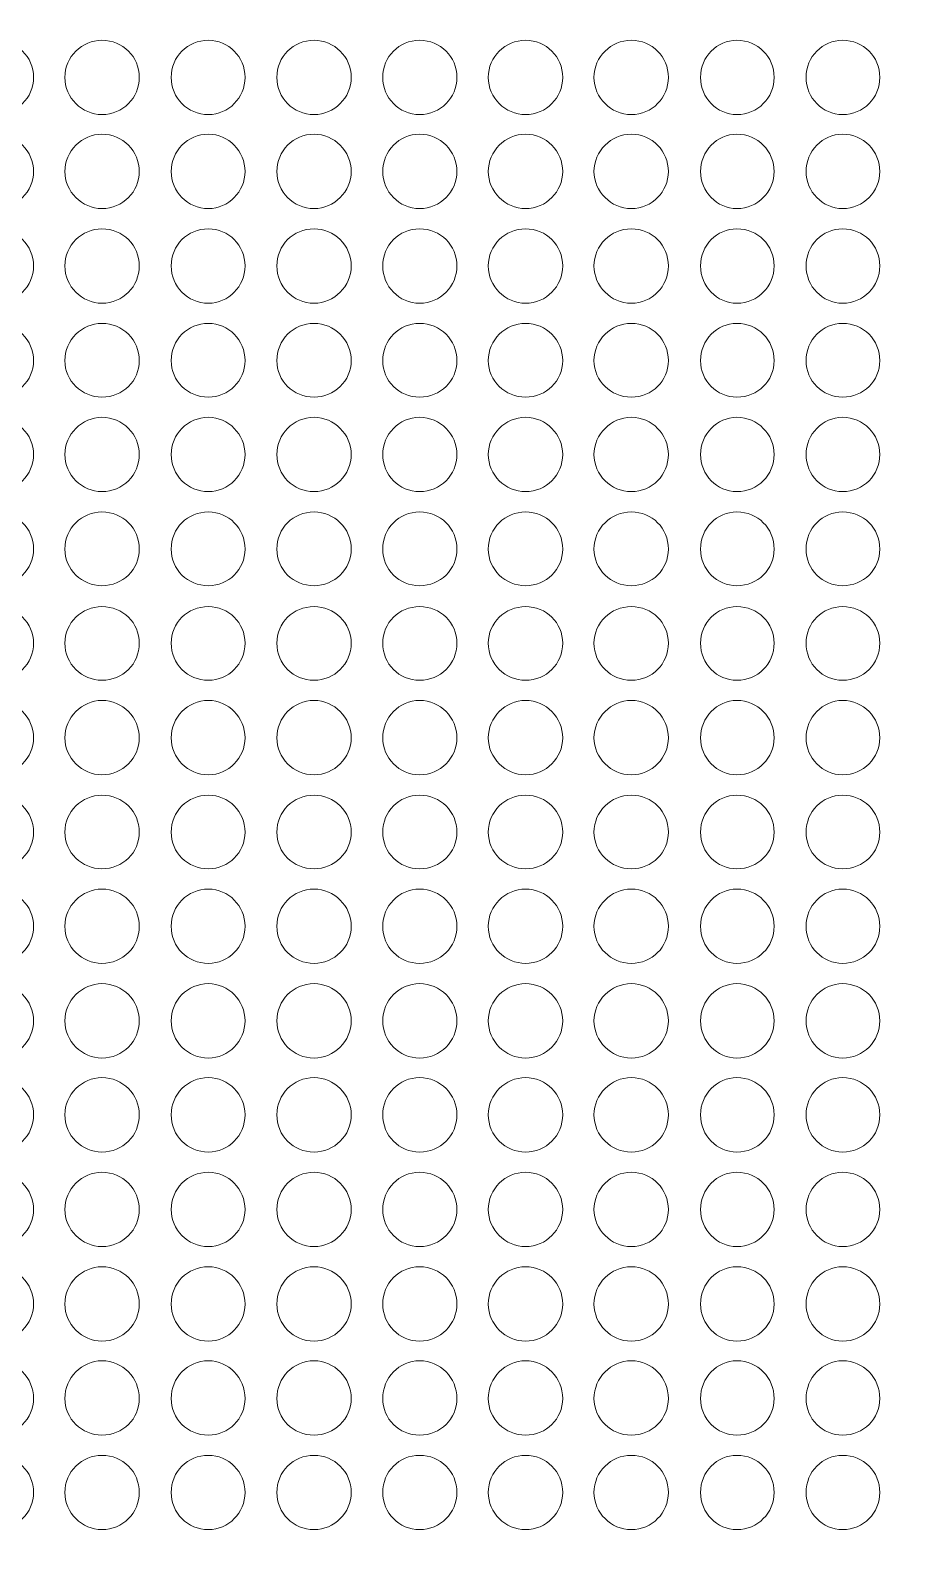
# Model space of a CAD drawing. Header units: inches. Extents: x 243 to 900, y -519 to -86.
# Drawn here: x 357.24 to 377.49, y -202.09 to -166.78 of the extents above; entities that cross this region are included whole.
import ezdxf

# ---------------------------------------------------------------- set-up
doc = ezdxf.new("R2010")
doc.units = ezdxf.units.IN
doc.header["$MEASUREMENT"] = 0
doc.layers.add('Layer 1', color=7, linetype='Continuous')

# ---------------------------------------------------------------- blocks, each defined once
blk = doc.blocks.new('block 3')
at = {"layer": 'Layer 1', "lineweight": 0}
blk.add_open_spline([(898.138, -484.267), (898.138, -494.991), (889.368, -503.763), (878.645, -503.763), (878.645, -503.763), (266.12, -503.763), (266.12, -503.763), (255.397, -503.763), (246.624, -494.991), (246.624, -484.267), (246.624, -484.267), (246.624, -108.507), (246.624, -108.507), (246.624, -97.783), (255.397, -89.011), (266.12, -89.011), (266.12, -89.011), (878.645, -89.011), (878.645, -89.011), (889.368, -89.011), (898.138, -97.783), (898.138, -108.507), (898.138, -108.507), (898.138, -484.267), (898.138, -484.267)], degree=3, knots=[0, 0, 0, 0, 1, 1, 1, 2, 2, 2, 3, 3, 3, 4, 4, 4, 5, 5, 5, 6, 6, 6, 7, 7, 7, 8, 8, 8, 8], dxfattribs=at)
blk = doc.blocks.new('block 2')
at = {"layer": 'Layer 1'}
blk.add_blockref('block 3', (0, 0), dxfattribs=at)
blk = doc.blocks.new('block 18')
at = {"layer": 'Layer 1', "lineweight": 0}
for points in [[(357.322, -167.885), (357.322, -168.358), (356.923, -168.754), (356.449, -168.754), (355.979, -168.754), (355.58, -168.358), (355.58, -167.885), (355.58, -167.399), (355.979, -167.017), (356.449, -167.017), (356.923, -167.017), (357.322, -167.399), (357.322, -167.885)], [(359.794, -167.885), (359.794, -168.358), (359.411, -168.754), (358.921, -168.754), (358.451, -168.754), (358.052, -168.358), (358.052, -167.885), (358.052, -167.399), (358.451, -167.017), (358.921, -167.017), (359.411, -167.017), (359.794, -167.399), (359.794, -167.885)], [(362.266, -167.885), (362.266, -168.358), (361.882, -168.754), (361.409, -168.754), (360.923, -168.754), (360.54, -168.358), (360.54, -167.885), (360.54, -167.399), (360.923, -167.017), (361.409, -167.017), (361.882, -167.017), (362.266, -167.399), (362.266, -167.885)], [(364.751, -167.885), (364.751, -168.358), (364.352, -168.754), (363.881, -168.754), (363.392, -168.754), (363.011, -168.358), (363.011, -167.885), (363.011, -167.399), (363.392, -167.017), (363.881, -167.017), (364.352, -167.017), (364.751, -167.399), (364.751, -167.885)], [(367.223, -167.885), (367.223, -168.358), (366.829, -168.754), (366.353, -168.754), (365.867, -168.754), (365.486, -168.358), (365.486, -167.885), (365.486, -167.399), (365.867, -167.017), (366.353, -167.017), (366.829, -167.017), (367.223, -167.399), (367.223, -167.885)], [(369.695, -167.885), (369.695, -168.358), (369.312, -168.754), (368.825, -168.754), (368.352, -168.754), (367.955, -168.358), (367.955, -167.885), (367.955, -167.399), (368.352, -167.017), (368.825, -167.017), (369.312, -167.017), (369.695, -167.399), (369.695, -167.885)], [(372.167, -167.885), (372.167, -168.358), (371.786, -168.754), (371.3, -168.754), (370.824, -168.754), (370.427, -168.358), (370.427, -167.885), (370.427, -167.399), (370.824, -167.017), (371.3, -167.017), (371.786, -167.017), (372.167, -167.399), (372.167, -167.885)], [(374.639, -167.885), (374.639, -168.358), (374.258, -168.754), (373.767, -168.754), (373.299, -168.754), (372.918, -168.358), (372.918, -167.885), (372.918, -167.399), (373.299, -167.017), (373.767, -167.017), (374.258, -167.017), (374.639, -167.399), (374.639, -167.885)], [(377.111, -167.885), (377.111, -168.358), (376.73, -168.754), (376.241, -168.754), (375.768, -168.754), (375.387, -168.358), (375.387, -167.885), (375.387, -167.399), (375.768, -167.017), (376.241, -167.017), (376.73, -167.017), (377.111, -167.399), (377.111, -167.885)]]:
    blk.add_open_spline(points, degree=3, knots=[0, 0, 0, 0, 1, 1, 1, 2, 2, 2, 3, 3, 3, 4, 4, 4, 4], dxfattribs=at)
blk = doc.blocks.new('block 19')
at = {"layer": 'Layer 1', "lineweight": 0}
for points in [[(357.322, -170.085), (357.322, -170.554), (356.923, -170.952), (356.449, -170.952), (355.979, -170.952), (355.58, -170.554), (355.58, -170.085), (355.58, -169.609), (355.979, -169.212), (356.449, -169.212), (356.923, -169.212), (357.322, -169.609), (357.322, -170.085)], [(359.794, -170.085), (359.794, -170.554), (359.411, -170.952), (358.921, -170.952), (358.451, -170.952), (358.052, -170.554), (358.052, -170.085), (358.052, -169.609), (358.451, -169.212), (358.921, -169.212), (359.411, -169.212), (359.794, -169.609), (359.794, -170.085)], [(362.266, -170.085), (362.266, -170.554), (361.882, -170.952), (361.409, -170.952), (360.923, -170.952), (360.54, -170.554), (360.54, -170.085), (360.54, -169.609), (360.923, -169.212), (361.409, -169.212), (361.882, -169.212), (362.266, -169.609), (362.266, -170.085)], [(364.751, -170.085), (364.751, -170.554), (364.352, -170.952), (363.881, -170.952), (363.392, -170.952), (363.011, -170.554), (363.011, -170.085), (363.011, -169.609), (363.392, -169.212), (363.881, -169.212), (364.352, -169.212), (364.751, -169.609), (364.751, -170.085)], [(367.223, -170.085), (367.223, -170.554), (366.829, -170.952), (366.353, -170.952), (365.867, -170.952), (365.486, -170.554), (365.486, -170.085), (365.486, -169.609), (365.867, -169.212), (366.353, -169.212), (366.829, -169.212), (367.223, -169.609), (367.223, -170.085)], [(369.695, -170.085), (369.695, -170.554), (369.312, -170.952), (368.825, -170.952), (368.352, -170.952), (367.955, -170.554), (367.955, -170.085), (367.955, -169.609), (368.352, -169.212), (368.825, -169.212), (369.312, -169.212), (369.695, -169.609), (369.695, -170.085)], [(372.167, -170.085), (372.167, -170.554), (371.786, -170.952), (371.3, -170.952), (370.824, -170.952), (370.427, -170.554), (370.427, -170.085), (370.427, -169.609), (370.824, -169.212), (371.3, -169.212), (371.786, -169.212), (372.167, -169.609), (372.167, -170.085)], [(374.639, -170.085), (374.639, -170.554), (374.258, -170.952), (373.767, -170.952), (373.299, -170.952), (372.918, -170.554), (372.918, -170.085), (372.918, -169.609), (373.299, -169.212), (373.767, -169.212), (374.258, -169.212), (374.639, -169.609), (374.639, -170.085)], [(377.111, -170.085), (377.111, -170.554), (376.73, -170.952), (376.241, -170.952), (375.768, -170.952), (375.387, -170.554), (375.387, -170.085), (375.387, -169.609), (375.768, -169.212), (376.241, -169.212), (376.73, -169.212), (377.111, -169.609), (377.111, -170.085)]]:
    blk.add_open_spline(points, degree=3, knots=[0, 0, 0, 0, 1, 1, 1, 2, 2, 2, 3, 3, 3, 4, 4, 4, 4], dxfattribs=at)
blk = doc.blocks.new('block 20')
at = {"layer": 'Layer 1', "lineweight": 0}
for points in [[(357.322, -172.295), (357.322, -172.771), (356.923, -173.166), (356.449, -173.166), (355.979, -173.166), (355.58, -172.771), (355.58, -172.295), (355.58, -171.807), (355.979, -171.427), (356.449, -171.427), (356.923, -171.427), (357.322, -171.807), (357.322, -172.295)], [(359.794, -172.295), (359.794, -172.771), (359.411, -173.166), (358.921, -173.166), (358.451, -173.166), (358.052, -172.771), (358.052, -172.295), (358.052, -171.807), (358.451, -171.427), (358.921, -171.427), (359.411, -171.427), (359.794, -171.807), (359.794, -172.295)], [(362.266, -172.295), (362.266, -172.771), (361.882, -173.166), (361.409, -173.166), (360.923, -173.166), (360.54, -172.771), (360.54, -172.295), (360.54, -171.807), (360.923, -171.427), (361.409, -171.427), (361.882, -171.427), (362.266, -171.807), (362.266, -172.295)], [(364.751, -172.295), (364.751, -172.771), (364.352, -173.166), (363.881, -173.166), (363.392, -173.166), (363.011, -172.771), (363.011, -172.295), (363.011, -171.807), (363.392, -171.427), (363.881, -171.427), (364.352, -171.427), (364.751, -171.807), (364.751, -172.295)], [(367.223, -172.295), (367.223, -172.771), (366.829, -173.166), (366.353, -173.166), (365.867, -173.166), (365.486, -172.771), (365.486, -172.295), (365.486, -171.807), (365.867, -171.427), (366.353, -171.427), (366.829, -171.427), (367.223, -171.807), (367.223, -172.295)], [(369.695, -172.295), (369.695, -172.771), (369.312, -173.166), (368.825, -173.166), (368.352, -173.166), (367.955, -172.771), (367.955, -172.295), (367.955, -171.807), (368.352, -171.427), (368.825, -171.427), (369.312, -171.427), (369.695, -171.807), (369.695, -172.295)], [(372.167, -172.295), (372.167, -172.771), (371.786, -173.166), (371.3, -173.166), (370.824, -173.166), (370.427, -172.771), (370.427, -172.295), (370.427, -171.807), (370.824, -171.427), (371.3, -171.427), (371.786, -171.427), (372.167, -171.807), (372.167, -172.295)], [(374.639, -172.295), (374.639, -172.771), (374.258, -173.166), (373.767, -173.166), (373.299, -173.166), (372.918, -172.771), (372.918, -172.295), (372.918, -171.807), (373.299, -171.427), (373.767, -171.427), (374.258, -171.427), (374.639, -171.807), (374.639, -172.295)], [(377.111, -172.295), (377.111, -172.771), (376.73, -173.166), (376.241, -173.166), (375.768, -173.166), (375.387, -172.771), (375.387, -172.295), (375.387, -171.807), (375.768, -171.427), (376.241, -171.427), (376.73, -171.427), (377.111, -171.807), (377.111, -172.295)]]:
    blk.add_open_spline(points, degree=3, knots=[0, 0, 0, 0, 1, 1, 1, 2, 2, 2, 3, 3, 3, 4, 4, 4, 4], dxfattribs=at)
blk = doc.blocks.new('block 21')
at = {"layer": 'Layer 1', "lineweight": 0}
for points in [[(357.322, -174.509), (357.322, -174.981), (356.923, -175.363), (356.449, -175.363), (355.979, -175.363), (355.58, -174.981), (355.58, -174.509), (355.58, -174.021), (355.979, -173.639), (356.449, -173.639), (356.923, -173.639), (357.322, -174.021), (357.322, -174.509)], [(359.794, -174.509), (359.794, -174.981), (359.411, -175.363), (358.921, -175.363), (358.451, -175.363), (358.052, -174.981), (358.052, -174.509), (358.052, -174.021), (358.451, -173.639), (358.921, -173.639), (359.411, -173.639), (359.794, -174.021), (359.794, -174.509)], [(362.266, -174.509), (362.266, -174.981), (361.882, -175.363), (361.409, -175.363), (360.923, -175.363), (360.54, -174.981), (360.54, -174.509), (360.54, -174.021), (360.923, -173.639), (361.409, -173.639), (361.882, -173.639), (362.266, -174.021), (362.266, -174.509)], [(364.751, -174.509), (364.751, -174.981), (364.352, -175.363), (363.881, -175.363), (363.392, -175.363), (363.011, -174.981), (363.011, -174.509), (363.011, -174.021), (363.392, -173.639), (363.881, -173.639), (364.352, -173.639), (364.751, -174.021), (364.751, -174.509)], [(367.223, -174.509), (367.223, -174.981), (366.829, -175.363), (366.353, -175.363), (365.867, -175.363), (365.486, -174.981), (365.486, -174.509), (365.486, -174.021), (365.867, -173.639), (366.353, -173.639), (366.829, -173.639), (367.223, -174.021), (367.223, -174.509)], [(369.695, -174.509), (369.695, -174.981), (369.312, -175.363), (368.825, -175.363), (368.352, -175.363), (367.955, -174.981), (367.955, -174.509), (367.955, -174.021), (368.352, -173.639), (368.825, -173.639), (369.312, -173.639), (369.695, -174.021), (369.695, -174.509)], [(372.167, -174.509), (372.167, -174.981), (371.786, -175.363), (371.3, -175.363), (370.824, -175.363), (370.427, -174.981), (370.427, -174.509), (370.427, -174.021), (370.824, -173.639), (371.3, -173.639), (371.786, -173.639), (372.167, -174.021), (372.167, -174.509)], [(374.639, -174.509), (374.639, -174.981), (374.258, -175.363), (373.767, -175.363), (373.299, -175.363), (372.918, -174.981), (372.918, -174.509), (372.918, -174.021), (373.299, -173.639), (373.767, -173.639), (374.258, -173.639), (374.639, -174.021), (374.639, -174.509)], [(377.111, -174.509), (377.111, -174.981), (376.73, -175.363), (376.241, -175.363), (375.768, -175.363), (375.387, -174.981), (375.387, -174.509), (375.387, -174.021), (375.768, -173.639), (376.241, -173.639), (376.73, -173.639), (377.111, -174.021), (377.111, -174.509)]]:
    blk.add_open_spline(points, degree=3, knots=[0, 0, 0, 0, 1, 1, 1, 2, 2, 2, 3, 3, 3, 4, 4, 4, 4], dxfattribs=at)
blk = doc.blocks.new('block 22')
at = {"layer": 'Layer 1', "lineweight": 0}
for points in [[(357.322, -176.706), (357.322, -177.178), (356.923, -177.573), (356.449, -177.573), (355.979, -177.573), (355.58, -177.178), (355.58, -176.706), (355.58, -176.232), (355.979, -175.835), (356.449, -175.835), (356.923, -175.835), (357.322, -176.232), (357.322, -176.706)], [(359.794, -176.706), (359.794, -177.178), (359.411, -177.573), (358.921, -177.573), (358.451, -177.573), (358.052, -177.178), (358.052, -176.706), (358.052, -176.232), (358.451, -175.835), (358.921, -175.835), (359.411, -175.835), (359.794, -176.232), (359.794, -176.706)], [(362.266, -176.706), (362.266, -177.178), (361.882, -177.573), (361.409, -177.573), (360.923, -177.573), (360.54, -177.178), (360.54, -176.706), (360.54, -176.232), (360.923, -175.835), (361.409, -175.835), (361.882, -175.835), (362.266, -176.232), (362.266, -176.706)], [(364.751, -176.706), (364.751, -177.178), (364.352, -177.573), (363.881, -177.573), (363.392, -177.573), (363.011, -177.178), (363.011, -176.706), (363.011, -176.232), (363.392, -175.835), (363.881, -175.835), (364.352, -175.835), (364.751, -176.232), (364.751, -176.706)], [(367.223, -176.706), (367.223, -177.178), (366.829, -177.573), (366.353, -177.573), (365.867, -177.573), (365.486, -177.178), (365.486, -176.706), (365.486, -176.232), (365.867, -175.835), (366.353, -175.835), (366.829, -175.835), (367.223, -176.232), (367.223, -176.706)], [(369.695, -176.706), (369.695, -177.178), (369.312, -177.573), (368.825, -177.573), (368.352, -177.573), (367.955, -177.178), (367.955, -176.706), (367.955, -176.232), (368.352, -175.835), (368.825, -175.835), (369.312, -175.835), (369.695, -176.232), (369.695, -176.706)], [(372.167, -176.706), (372.167, -177.178), (371.786, -177.573), (371.3, -177.573), (370.824, -177.573), (370.427, -177.178), (370.427, -176.706), (370.427, -176.232), (370.824, -175.835), (371.3, -175.835), (371.786, -175.835), (372.167, -176.232), (372.167, -176.706)], [(374.639, -176.706), (374.639, -177.178), (374.258, -177.573), (373.767, -177.573), (373.299, -177.573), (372.918, -177.178), (372.918, -176.706), (372.918, -176.232), (373.299, -175.835), (373.767, -175.835), (374.258, -175.835), (374.639, -176.232), (374.639, -176.706)], [(377.111, -176.706), (377.111, -177.178), (376.73, -177.573), (376.241, -177.573), (375.768, -177.573), (375.387, -177.178), (375.387, -176.706), (375.387, -176.232), (375.768, -175.835), (376.241, -175.835), (376.73, -175.835), (377.111, -176.232), (377.111, -176.706)]]:
    blk.add_open_spline(points, degree=3, knots=[0, 0, 0, 0, 1, 1, 1, 2, 2, 2, 3, 3, 3, 4, 4, 4, 4], dxfattribs=at)
blk = doc.blocks.new('block 23')
at = {"layer": 'Layer 1', "lineweight": 0}
for points in [[(357.322, -178.917), (357.322, -179.393), (356.923, -179.773), (356.449, -179.773), (355.979, -179.773), (355.58, -179.393), (355.58, -178.917), (355.58, -178.429), (355.979, -178.048), (356.449, -178.048), (356.923, -178.048), (357.322, -178.429), (357.322, -178.917)], [(359.794, -178.917), (359.794, -179.393), (359.411, -179.773), (358.921, -179.773), (358.451, -179.773), (358.052, -179.393), (358.052, -178.917), (358.052, -178.429), (358.451, -178.048), (358.921, -178.048), (359.411, -178.048), (359.794, -178.429), (359.794, -178.917)], [(362.266, -178.917), (362.266, -179.393), (361.882, -179.773), (361.409, -179.773), (360.923, -179.773), (360.54, -179.393), (360.54, -178.917), (360.54, -178.429), (360.923, -178.048), (361.409, -178.048), (361.882, -178.048), (362.266, -178.429), (362.266, -178.917)], [(364.751, -178.917), (364.751, -179.393), (364.352, -179.773), (363.881, -179.773), (363.392, -179.773), (363.011, -179.393), (363.011, -178.917), (363.011, -178.429), (363.392, -178.048), (363.881, -178.048), (364.352, -178.048), (364.751, -178.429), (364.751, -178.917)], [(367.223, -178.917), (367.223, -179.393), (366.829, -179.773), (366.353, -179.773), (365.867, -179.773), (365.486, -179.393), (365.486, -178.917), (365.486, -178.429), (365.867, -178.048), (366.353, -178.048), (366.829, -178.048), (367.223, -178.429), (367.223, -178.917)], [(369.695, -178.917), (369.695, -179.393), (369.312, -179.773), (368.825, -179.773), (368.352, -179.773), (367.955, -179.393), (367.955, -178.917), (367.955, -178.429), (368.352, -178.048), (368.825, -178.048), (369.312, -178.048), (369.695, -178.429), (369.695, -178.917)], [(372.167, -178.917), (372.167, -179.393), (371.786, -179.773), (371.3, -179.773), (370.824, -179.773), (370.427, -179.393), (370.427, -178.917), (370.427, -178.429), (370.824, -178.048), (371.3, -178.048), (371.786, -178.048), (372.167, -178.429), (372.167, -178.917)], [(374.639, -178.917), (374.639, -179.393), (374.258, -179.773), (373.767, -179.773), (373.299, -179.773), (372.918, -179.393), (372.918, -178.917), (372.918, -178.429), (373.299, -178.048), (373.767, -178.048), (374.258, -178.048), (374.639, -178.429), (374.639, -178.917)], [(377.111, -178.917), (377.111, -179.393), (376.73, -179.773), (376.241, -179.773), (375.768, -179.773), (375.387, -179.393), (375.387, -178.917), (375.387, -178.429), (375.768, -178.048), (376.241, -178.048), (376.73, -178.048), (377.111, -178.429), (377.111, -178.917)]]:
    blk.add_open_spline(points, degree=3, knots=[0, 0, 0, 0, 1, 1, 1, 2, 2, 2, 3, 3, 3, 4, 4, 4, 4], dxfattribs=at)
blk = doc.blocks.new('block 24')
at = {"layer": 'Layer 1', "lineweight": 0}
for points in [[(357.322, -181.115), (357.322, -181.604), (356.923, -181.985), (356.449, -181.985), (355.979, -181.985), (355.58, -181.604), (355.58, -181.115), (355.58, -180.643), (355.979, -180.262), (356.449, -180.262), (356.923, -180.262), (357.322, -180.643), (357.322, -181.115)], [(359.794, -181.115), (359.794, -181.604), (359.411, -181.985), (358.921, -181.985), (358.451, -181.985), (358.052, -181.604), (358.052, -181.115), (358.052, -180.643), (358.451, -180.262), (358.921, -180.262), (359.411, -180.262), (359.794, -180.643), (359.794, -181.115)], [(362.266, -181.115), (362.266, -181.604), (361.882, -181.985), (361.409, -181.985), (360.923, -181.985), (360.54, -181.604), (360.54, -181.115), (360.54, -180.643), (360.923, -180.262), (361.409, -180.262), (361.882, -180.262), (362.266, -180.643), (362.266, -181.115)], [(364.751, -181.115), (364.751, -181.604), (364.352, -181.985), (363.881, -181.985), (363.392, -181.985), (363.011, -181.604), (363.011, -181.115), (363.011, -180.643), (363.392, -180.262), (363.881, -180.262), (364.352, -180.262), (364.751, -180.643), (364.751, -181.115)], [(367.223, -181.115), (367.223, -181.604), (366.829, -181.985), (366.353, -181.985), (365.867, -181.985), (365.486, -181.604), (365.486, -181.115), (365.486, -180.643), (365.867, -180.262), (366.353, -180.262), (366.829, -180.262), (367.223, -180.643), (367.223, -181.115)], [(369.695, -181.115), (369.695, -181.604), (369.312, -181.985), (368.825, -181.985), (368.352, -181.985), (367.955, -181.604), (367.955, -181.115), (367.955, -180.643), (368.352, -180.262), (368.825, -180.262), (369.312, -180.262), (369.695, -180.643), (369.695, -181.115)], [(372.167, -181.115), (372.167, -181.604), (371.786, -181.985), (371.3, -181.985), (370.824, -181.985), (370.427, -181.604), (370.427, -181.115), (370.427, -180.643), (370.824, -180.262), (371.3, -180.262), (371.786, -180.262), (372.167, -180.643), (372.167, -181.115)], [(374.639, -181.115), (374.639, -181.604), (374.258, -181.985), (373.767, -181.985), (373.299, -181.985), (372.918, -181.604), (372.918, -181.115), (372.918, -180.643), (373.299, -180.262), (373.767, -180.262), (374.258, -180.262), (374.639, -180.643), (374.639, -181.115)], [(377.111, -181.115), (377.111, -181.604), (376.73, -181.985), (376.241, -181.985), (375.768, -181.985), (375.387, -181.604), (375.387, -181.115), (375.387, -180.643), (375.768, -180.262), (376.241, -180.262), (376.73, -180.262), (377.111, -180.643), (377.111, -181.115)]]:
    blk.add_open_spline(points, degree=3, knots=[0, 0, 0, 0, 1, 1, 1, 2, 2, 2, 3, 3, 3, 4, 4, 4, 4], dxfattribs=at)
blk = doc.blocks.new('block 25')
at = {"layer": 'Layer 1', "lineweight": 0}
for points in [[(357.322, -183.331), (357.322, -183.8), (356.923, -184.196), (356.449, -184.196), (355.979, -184.196), (355.58, -183.8), (355.58, -183.331), (355.58, -182.855), (355.979, -182.457), (356.449, -182.457), (356.923, -182.457), (357.322, -182.855), (357.322, -183.331)], [(359.794, -183.331), (359.794, -183.8), (359.411, -184.196), (358.921, -184.196), (358.451, -184.196), (358.052, -183.8), (358.052, -183.331), (358.052, -182.855), (358.451, -182.457), (358.921, -182.457), (359.411, -182.457), (359.794, -182.855), (359.794, -183.331)], [(362.266, -183.331), (362.266, -183.8), (361.882, -184.196), (361.409, -184.196), (360.923, -184.196), (360.54, -183.8), (360.54, -183.331), (360.54, -182.855), (360.923, -182.457), (361.409, -182.457), (361.882, -182.457), (362.266, -182.855), (362.266, -183.331)], [(364.751, -183.331), (364.751, -183.8), (364.352, -184.196), (363.881, -184.196), (363.392, -184.196), (363.011, -183.8), (363.011, -183.331), (363.011, -182.855), (363.392, -182.457), (363.881, -182.457), (364.352, -182.457), (364.751, -182.855), (364.751, -183.331)], [(367.223, -183.331), (367.223, -183.8), (366.829, -184.196), (366.353, -184.196), (365.867, -184.196), (365.486, -183.8), (365.486, -183.331), (365.486, -182.855), (365.867, -182.457), (366.353, -182.457), (366.829, -182.457), (367.223, -182.855), (367.223, -183.331)], [(369.695, -183.331), (369.695, -183.8), (369.312, -184.196), (368.825, -184.196), (368.352, -184.196), (367.955, -183.8), (367.955, -183.331), (367.955, -182.855), (368.352, -182.457), (368.825, -182.457), (369.312, -182.457), (369.695, -182.855), (369.695, -183.331)], [(372.167, -183.331), (372.167, -183.8), (371.786, -184.196), (371.3, -184.196), (370.824, -184.196), (370.427, -183.8), (370.427, -183.331), (370.427, -182.855), (370.824, -182.457), (371.3, -182.457), (371.786, -182.457), (372.167, -182.855), (372.167, -183.331)], [(374.639, -183.331), (374.639, -183.8), (374.258, -184.196), (373.767, -184.196), (373.299, -184.196), (372.918, -183.8), (372.918, -183.331), (372.918, -182.855), (373.299, -182.457), (373.767, -182.457), (374.258, -182.457), (374.639, -182.855), (374.639, -183.331)], [(377.111, -183.331), (377.111, -183.8), (376.73, -184.196), (376.241, -184.196), (375.768, -184.196), (375.387, -183.8), (375.387, -183.331), (375.387, -182.855), (375.768, -182.457), (376.241, -182.457), (376.73, -182.457), (377.111, -182.855), (377.111, -183.331)]]:
    blk.add_open_spline(points, degree=3, knots=[0, 0, 0, 0, 1, 1, 1, 2, 2, 2, 3, 3, 3, 4, 4, 4, 4], dxfattribs=at)
blk = doc.blocks.new('block 26')
at = {"layer": 'Layer 1', "lineweight": 0}
for points in [[(357.322, -185.539), (357.322, -186.015), (356.923, -186.395), (356.449, -186.395), (355.979, -186.395), (355.58, -186.015), (355.58, -185.539), (355.58, -185.053), (355.979, -184.672), (356.449, -184.672), (356.923, -184.672), (357.322, -185.053), (357.322, -185.539)], [(359.794, -185.539), (359.794, -186.015), (359.411, -186.395), (358.921, -186.395), (358.451, -186.395), (358.052, -186.015), (358.052, -185.539), (358.052, -185.053), (358.451, -184.672), (358.921, -184.672), (359.411, -184.672), (359.794, -185.053), (359.794, -185.539)], [(362.266, -185.539), (362.266, -186.015), (361.882, -186.395), (361.409, -186.395), (360.923, -186.395), (360.54, -186.015), (360.54, -185.539), (360.54, -185.053), (360.923, -184.672), (361.409, -184.672), (361.882, -184.672), (362.266, -185.053), (362.266, -185.539)], [(364.751, -185.539), (364.751, -186.015), (364.352, -186.395), (363.881, -186.395), (363.392, -186.395), (363.011, -186.015), (363.011, -185.539), (363.011, -185.053), (363.392, -184.672), (363.881, -184.672), (364.352, -184.672), (364.751, -185.053), (364.751, -185.539)], [(367.223, -185.539), (367.223, -186.015), (366.829, -186.395), (366.353, -186.395), (365.867, -186.395), (365.486, -186.015), (365.486, -185.539), (365.486, -185.053), (365.867, -184.672), (366.353, -184.672), (366.829, -184.672), (367.223, -185.053), (367.223, -185.539)], [(369.695, -185.539), (369.695, -186.015), (369.312, -186.395), (368.825, -186.395), (368.352, -186.395), (367.955, -186.015), (367.955, -185.539), (367.955, -185.053), (368.352, -184.672), (368.825, -184.672), (369.312, -184.672), (369.695, -185.053), (369.695, -185.539)], [(372.167, -185.539), (372.167, -186.015), (371.786, -186.395), (371.3, -186.395), (370.824, -186.395), (370.427, -186.015), (370.427, -185.539), (370.427, -185.053), (370.824, -184.672), (371.3, -184.672), (371.786, -184.672), (372.167, -185.053), (372.167, -185.539)], [(374.639, -185.539), (374.639, -186.015), (374.258, -186.395), (373.767, -186.395), (373.299, -186.395), (372.918, -186.015), (372.918, -185.539), (372.918, -185.053), (373.299, -184.672), (373.767, -184.672), (374.258, -184.672), (374.639, -185.053), (374.639, -185.539)], [(377.111, -185.539), (377.111, -186.015), (376.73, -186.395), (376.241, -186.395), (375.768, -186.395), (375.387, -186.015), (375.387, -185.539), (375.387, -185.053), (375.768, -184.672), (376.241, -184.672), (376.73, -184.672), (377.111, -185.053), (377.111, -185.539)]]:
    blk.add_open_spline(points, degree=3, knots=[0, 0, 0, 0, 1, 1, 1, 2, 2, 2, 3, 3, 3, 4, 4, 4, 4], dxfattribs=at)
blk = doc.blocks.new('block 27')
at = {"layer": 'Layer 1', "lineweight": 0}
for points in [[(357.322, -187.738), (357.322, -188.227), (356.923, -188.606), (356.449, -188.606), (355.979, -188.606), (355.58, -188.227), (355.58, -187.738), (355.58, -187.265), (355.979, -186.868), (356.449, -186.868), (356.923, -186.868), (357.322, -187.265), (357.322, -187.738)], [(359.794, -187.738), (359.794, -188.227), (359.411, -188.606), (358.921, -188.606), (358.451, -188.606), (358.052, -188.227), (358.052, -187.738), (358.052, -187.265), (358.451, -186.868), (358.921, -186.868), (359.411, -186.868), (359.794, -187.265), (359.794, -187.738)], [(362.266, -187.738), (362.266, -188.227), (361.882, -188.606), (361.409, -188.606), (360.923, -188.606), (360.54, -188.227), (360.54, -187.738), (360.54, -187.265), (360.923, -186.868), (361.409, -186.868), (361.882, -186.868), (362.266, -187.265), (362.266, -187.738)], [(364.751, -187.738), (364.751, -188.227), (364.352, -188.606), (363.881, -188.606), (363.392, -188.606), (363.011, -188.227), (363.011, -187.738), (363.011, -187.265), (363.392, -186.868), (363.881, -186.868), (364.352, -186.868), (364.751, -187.265), (364.751, -187.738)], [(367.223, -187.738), (367.223, -188.227), (366.829, -188.606), (366.353, -188.606), (365.867, -188.606), (365.486, -188.227), (365.486, -187.738), (365.486, -187.265), (365.867, -186.868), (366.353, -186.868), (366.829, -186.868), (367.223, -187.265), (367.223, -187.738)], [(369.695, -187.738), (369.695, -188.227), (369.312, -188.606), (368.825, -188.606), (368.352, -188.606), (367.955, -188.227), (367.955, -187.738), (367.955, -187.265), (368.352, -186.868), (368.825, -186.868), (369.312, -186.868), (369.695, -187.265), (369.695, -187.738)], [(372.167, -187.738), (372.167, -188.227), (371.786, -188.606), (371.3, -188.606), (370.824, -188.606), (370.427, -188.227), (370.427, -187.738), (370.427, -187.265), (370.824, -186.868), (371.3, -186.868), (371.786, -186.868), (372.167, -187.265), (372.167, -187.738)], [(374.639, -187.738), (374.639, -188.227), (374.258, -188.606), (373.767, -188.606), (373.299, -188.606), (372.918, -188.227), (372.918, -187.738), (372.918, -187.265), (373.299, -186.868), (373.767, -186.868), (374.258, -186.868), (374.639, -187.265), (374.639, -187.738)], [(377.111, -187.738), (377.111, -188.227), (376.73, -188.606), (376.241, -188.606), (375.768, -188.606), (375.387, -188.227), (375.387, -187.738), (375.387, -187.265), (375.768, -186.868), (376.241, -186.868), (376.73, -186.868), (377.111, -187.265), (377.111, -187.738)]]:
    blk.add_open_spline(points, degree=3, knots=[0, 0, 0, 0, 1, 1, 1, 2, 2, 2, 3, 3, 3, 4, 4, 4, 4], dxfattribs=at)
blk = doc.blocks.new('block 28')
at = {"layer": 'Layer 1', "lineweight": 0}
for points in [[(357.322, -189.949), (357.322, -190.424), (356.923, -190.821), (356.449, -190.821), (355.979, -190.821), (355.58, -190.424), (355.58, -189.949), (355.58, -189.477), (355.979, -189.081), (356.449, -189.081), (356.923, -189.081), (357.322, -189.477), (357.322, -189.949)], [(359.794, -189.949), (359.794, -190.424), (359.411, -190.821), (358.921, -190.821), (358.451, -190.821), (358.052, -190.424), (358.052, -189.949), (358.052, -189.477), (358.451, -189.081), (358.921, -189.081), (359.411, -189.081), (359.794, -189.477), (359.794, -189.949)], [(362.266, -189.949), (362.266, -190.424), (361.882, -190.821), (361.409, -190.821), (360.923, -190.821), (360.54, -190.424), (360.54, -189.949), (360.54, -189.477), (360.923, -189.081), (361.409, -189.081), (361.882, -189.081), (362.266, -189.477), (362.266, -189.949)], [(364.751, -189.949), (364.751, -190.424), (364.352, -190.821), (363.881, -190.821), (363.392, -190.821), (363.011, -190.424), (363.011, -189.949), (363.011, -189.477), (363.392, -189.081), (363.881, -189.081), (364.352, -189.081), (364.751, -189.477), (364.751, -189.949)], [(367.223, -189.949), (367.223, -190.424), (366.829, -190.821), (366.353, -190.821), (365.867, -190.821), (365.486, -190.424), (365.486, -189.949), (365.486, -189.477), (365.867, -189.081), (366.353, -189.081), (366.829, -189.081), (367.223, -189.477), (367.223, -189.949)], [(369.695, -189.949), (369.695, -190.424), (369.312, -190.821), (368.825, -190.821), (368.352, -190.821), (367.955, -190.424), (367.955, -189.949), (367.955, -189.477), (368.352, -189.081), (368.825, -189.081), (369.312, -189.081), (369.695, -189.477), (369.695, -189.949)], [(372.167, -189.949), (372.167, -190.424), (371.786, -190.821), (371.3, -190.821), (370.824, -190.821), (370.427, -190.424), (370.427, -189.949), (370.427, -189.477), (370.824, -189.081), (371.3, -189.081), (371.786, -189.081), (372.167, -189.477), (372.167, -189.949)], [(374.639, -189.949), (374.639, -190.424), (374.258, -190.821), (373.767, -190.821), (373.299, -190.821), (372.918, -190.424), (372.918, -189.949), (372.918, -189.477), (373.299, -189.081), (373.767, -189.081), (374.258, -189.081), (374.639, -189.477), (374.639, -189.949)], [(377.111, -189.949), (377.111, -190.424), (376.73, -190.821), (376.241, -190.821), (375.768, -190.821), (375.387, -190.424), (375.387, -189.949), (375.387, -189.477), (375.768, -189.081), (376.241, -189.081), (376.73, -189.081), (377.111, -189.477), (377.111, -189.949)]]:
    blk.add_open_spline(points, degree=3, knots=[0, 0, 0, 0, 1, 1, 1, 2, 2, 2, 3, 3, 3, 4, 4, 4, 4], dxfattribs=at)
blk = doc.blocks.new('block 29')
at = {"layer": 'Layer 1', "lineweight": 0}
for points in [[(357.322, -192.146), (357.322, -192.638), (356.923, -193.019), (356.449, -193.019), (355.979, -193.019), (355.58, -192.638), (355.58, -192.146), (355.58, -191.676), (355.979, -191.279), (356.449, -191.279), (356.923, -191.279), (357.322, -191.676), (357.322, -192.146)], [(359.794, -192.146), (359.794, -192.638), (359.411, -193.019), (358.921, -193.019), (358.451, -193.019), (358.052, -192.638), (358.052, -192.146), (358.052, -191.676), (358.451, -191.279), (358.921, -191.279), (359.411, -191.279), (359.794, -191.676), (359.794, -192.146)], [(362.266, -192.146), (362.266, -192.638), (361.882, -193.019), (361.409, -193.019), (360.923, -193.019), (360.54, -192.638), (360.54, -192.146), (360.54, -191.676), (360.923, -191.279), (361.409, -191.279), (361.882, -191.279), (362.266, -191.676), (362.266, -192.146)], [(364.751, -192.146), (364.751, -192.638), (364.352, -193.019), (363.881, -193.019), (363.392, -193.019), (363.011, -192.638), (363.011, -192.146), (363.011, -191.676), (363.392, -191.279), (363.881, -191.279), (364.352, -191.279), (364.751, -191.676), (364.751, -192.146)], [(367.223, -192.146), (367.223, -192.638), (366.829, -193.019), (366.353, -193.019), (365.867, -193.019), (365.486, -192.638), (365.486, -192.146), (365.486, -191.676), (365.867, -191.279), (366.353, -191.279), (366.829, -191.279), (367.223, -191.676), (367.223, -192.146)], [(369.695, -192.146), (369.695, -192.638), (369.312, -193.019), (368.825, -193.019), (368.352, -193.019), (367.955, -192.638), (367.955, -192.146), (367.955, -191.676), (368.352, -191.279), (368.825, -191.279), (369.312, -191.279), (369.695, -191.676), (369.695, -192.146)], [(372.167, -192.146), (372.167, -192.638), (371.786, -193.019), (371.3, -193.019), (370.824, -193.019), (370.427, -192.638), (370.427, -192.146), (370.427, -191.676), (370.824, -191.279), (371.3, -191.279), (371.786, -191.279), (372.167, -191.676), (372.167, -192.146)], [(374.639, -192.146), (374.639, -192.638), (374.258, -193.019), (373.767, -193.019), (373.299, -193.019), (372.918, -192.638), (372.918, -192.146), (372.918, -191.676), (373.299, -191.279), (373.767, -191.279), (374.258, -191.279), (374.639, -191.676), (374.639, -192.146)], [(377.111, -192.146), (377.111, -192.638), (376.73, -193.019), (376.241, -193.019), (375.768, -193.019), (375.387, -192.638), (375.387, -192.146), (375.387, -191.676), (375.768, -191.279), (376.241, -191.279), (376.73, -191.279), (377.111, -191.676), (377.111, -192.146)]]:
    blk.add_open_spline(points, degree=3, knots=[0, 0, 0, 0, 1, 1, 1, 2, 2, 2, 3, 3, 3, 4, 4, 4, 4], dxfattribs=at)
blk = doc.blocks.new('block 30')
at = {"layer": 'Layer 1', "lineweight": 0}
for points in [[(357.322, -194.362), (357.322, -194.834), (356.923, -195.231), (356.449, -195.231), (355.979, -195.231), (355.58, -194.834), (355.58, -194.362), (355.58, -193.887), (355.979, -193.492), (356.449, -193.492), (356.923, -193.492), (357.322, -193.887), (357.322, -194.362)], [(359.794, -194.362), (359.794, -194.834), (359.411, -195.231), (358.921, -195.231), (358.451, -195.231), (358.052, -194.834), (358.052, -194.362), (358.052, -193.887), (358.451, -193.492), (358.921, -193.492), (359.411, -193.492), (359.794, -193.887), (359.794, -194.362)], [(362.266, -194.362), (362.266, -194.834), (361.882, -195.231), (361.409, -195.231), (360.923, -195.231), (360.54, -194.834), (360.54, -194.362), (360.54, -193.887), (360.923, -193.492), (361.409, -193.492), (361.882, -193.492), (362.266, -193.887), (362.266, -194.362)], [(364.751, -194.362), (364.751, -194.834), (364.352, -195.231), (363.881, -195.231), (363.392, -195.231), (363.011, -194.834), (363.011, -194.362), (363.011, -193.887), (363.392, -193.492), (363.881, -193.492), (364.352, -193.492), (364.751, -193.887), (364.751, -194.362)], [(367.223, -194.362), (367.223, -194.834), (366.829, -195.231), (366.353, -195.231), (365.867, -195.231), (365.486, -194.834), (365.486, -194.362), (365.486, -193.887), (365.867, -193.492), (366.353, -193.492), (366.829, -193.492), (367.223, -193.887), (367.223, -194.362)], [(369.695, -194.362), (369.695, -194.834), (369.312, -195.231), (368.825, -195.231), (368.352, -195.231), (367.955, -194.834), (367.955, -194.362), (367.955, -193.887), (368.352, -193.492), (368.825, -193.492), (369.312, -193.492), (369.695, -193.887), (369.695, -194.362)], [(372.167, -194.362), (372.167, -194.834), (371.786, -195.231), (371.3, -195.231), (370.824, -195.231), (370.427, -194.834), (370.427, -194.362), (370.427, -193.887), (370.824, -193.492), (371.3, -193.492), (371.786, -193.492), (372.167, -193.887), (372.167, -194.362)], [(374.639, -194.362), (374.639, -194.834), (374.258, -195.231), (373.767, -195.231), (373.299, -195.231), (372.918, -194.834), (372.918, -194.362), (372.918, -193.887), (373.299, -193.492), (373.767, -193.492), (374.258, -193.492), (374.639, -193.887), (374.639, -194.362)], [(377.111, -194.362), (377.111, -194.834), (376.73, -195.231), (376.241, -195.231), (375.768, -195.231), (375.387, -194.834), (375.387, -194.362), (375.387, -193.887), (375.768, -193.492), (376.241, -193.492), (376.73, -193.492), (377.111, -193.887), (377.111, -194.362)]]:
    blk.add_open_spline(points, degree=3, knots=[0, 0, 0, 0, 1, 1, 1, 2, 2, 2, 3, 3, 3, 4, 4, 4, 4], dxfattribs=at)
blk = doc.blocks.new('block 31')
at = {"layer": 'Layer 1', "lineweight": 0}
for points in [[(357.322, -196.574), (357.322, -197.047), (356.923, -197.443), (356.449, -197.443), (355.979, -197.443), (355.58, -197.047), (355.58, -196.574), (355.58, -196.084), (355.979, -195.704), (356.449, -195.704), (356.923, -195.704), (357.322, -196.084), (357.322, -196.574)], [(359.794, -196.574), (359.794, -197.047), (359.411, -197.443), (358.921, -197.443), (358.451, -197.443), (358.052, -197.047), (358.052, -196.574), (358.052, -196.084), (358.451, -195.704), (358.921, -195.704), (359.411, -195.704), (359.794, -196.084), (359.794, -196.574)], [(362.266, -196.574), (362.266, -197.047), (361.882, -197.443), (361.409, -197.443), (360.923, -197.443), (360.54, -197.047), (360.54, -196.574), (360.54, -196.084), (360.923, -195.704), (361.409, -195.704), (361.882, -195.704), (362.266, -196.084), (362.266, -196.574)], [(364.751, -196.574), (364.751, -197.047), (364.352, -197.443), (363.881, -197.443), (363.392, -197.443), (363.011, -197.047), (363.011, -196.574), (363.011, -196.084), (363.392, -195.704), (363.881, -195.704), (364.352, -195.704), (364.751, -196.084), (364.751, -196.574)], [(367.223, -196.574), (367.223, -197.047), (366.829, -197.443), (366.353, -197.443), (365.867, -197.443), (365.486, -197.047), (365.486, -196.574), (365.486, -196.084), (365.867, -195.704), (366.353, -195.704), (366.829, -195.704), (367.223, -196.084), (367.223, -196.574)], [(369.695, -196.574), (369.695, -197.047), (369.312, -197.443), (368.825, -197.443), (368.352, -197.443), (367.955, -197.047), (367.955, -196.574), (367.955, -196.084), (368.352, -195.704), (368.825, -195.704), (369.312, -195.704), (369.695, -196.084), (369.695, -196.574)], [(372.167, -196.574), (372.167, -197.047), (371.786, -197.443), (371.3, -197.443), (370.824, -197.443), (370.427, -197.047), (370.427, -196.574), (370.427, -196.084), (370.824, -195.704), (371.3, -195.704), (371.786, -195.704), (372.167, -196.084), (372.167, -196.574)], [(374.639, -196.574), (374.639, -197.047), (374.258, -197.443), (373.767, -197.443), (373.299, -197.443), (372.918, -197.047), (372.918, -196.574), (372.918, -196.084), (373.299, -195.704), (373.767, -195.704), (374.258, -195.704), (374.639, -196.084), (374.639, -196.574)], [(377.111, -196.574), (377.111, -197.047), (376.73, -197.443), (376.241, -197.443), (375.768, -197.443), (375.387, -197.047), (375.387, -196.574), (375.387, -196.084), (375.768, -195.704), (376.241, -195.704), (376.73, -195.704), (377.111, -196.084), (377.111, -196.574)]]:
    blk.add_open_spline(points, degree=3, knots=[0, 0, 0, 0, 1, 1, 1, 2, 2, 2, 3, 3, 3, 4, 4, 4, 4], dxfattribs=at)
blk = doc.blocks.new('block 32')
at = {"layer": 'Layer 1', "lineweight": 0}
for points in [[(357.322, -198.785), (357.322, -199.258), (356.923, -199.642), (356.449, -199.642), (355.979, -199.642), (355.58, -199.258), (355.58, -198.785), (355.58, -198.299), (355.979, -197.902), (356.449, -197.902), (356.923, -197.902), (357.322, -198.299), (357.322, -198.785)], [(359.794, -198.785), (359.794, -199.258), (359.411, -199.642), (358.921, -199.642), (358.451, -199.642), (358.052, -199.258), (358.052, -198.785), (358.052, -198.299), (358.451, -197.902), (358.921, -197.902), (359.411, -197.902), (359.794, -198.299), (359.794, -198.785)], [(362.266, -198.785), (362.266, -199.258), (361.882, -199.642), (361.409, -199.642), (360.923, -199.642), (360.54, -199.258), (360.54, -198.785), (360.54, -198.299), (360.923, -197.902), (361.409, -197.902), (361.882, -197.902), (362.266, -198.299), (362.266, -198.785)], [(364.751, -198.785), (364.751, -199.258), (364.352, -199.642), (363.881, -199.642), (363.392, -199.642), (363.011, -199.258), (363.011, -198.785), (363.011, -198.299), (363.392, -197.902), (363.881, -197.902), (364.352, -197.902), (364.751, -198.299), (364.751, -198.785)], [(367.223, -198.785), (367.223, -199.258), (366.829, -199.642), (366.353, -199.642), (365.867, -199.642), (365.486, -199.258), (365.486, -198.785), (365.486, -198.299), (365.867, -197.902), (366.353, -197.902), (366.829, -197.902), (367.223, -198.299), (367.223, -198.785)], [(369.695, -198.785), (369.695, -199.258), (369.312, -199.642), (368.825, -199.642), (368.352, -199.642), (367.955, -199.258), (367.955, -198.785), (367.955, -198.299), (368.352, -197.902), (368.825, -197.902), (369.312, -197.902), (369.695, -198.299), (369.695, -198.785)], [(372.167, -198.785), (372.167, -199.258), (371.786, -199.642), (371.3, -199.642), (370.824, -199.642), (370.427, -199.258), (370.427, -198.785), (370.427, -198.299), (370.824, -197.902), (371.3, -197.902), (371.786, -197.902), (372.167, -198.299), (372.167, -198.785)], [(374.639, -198.785), (374.639, -199.258), (374.258, -199.642), (373.767, -199.642), (373.299, -199.642), (372.918, -199.258), (372.918, -198.785), (372.918, -198.299), (373.299, -197.902), (373.767, -197.902), (374.258, -197.902), (374.639, -198.299), (374.639, -198.785)], [(377.111, -198.785), (377.111, -199.258), (376.73, -199.642), (376.241, -199.642), (375.768, -199.642), (375.387, -199.258), (375.387, -198.785), (375.387, -198.299), (375.768, -197.902), (376.241, -197.902), (376.73, -197.902), (377.111, -198.299), (377.111, -198.785)]]:
    blk.add_open_spline(points, degree=3, knots=[0, 0, 0, 0, 1, 1, 1, 2, 2, 2, 3, 3, 3, 4, 4, 4, 4], dxfattribs=at)
blk = doc.blocks.new('block 33')
at = {"layer": 'Layer 1', "lineweight": 0}
for points in [[(357.322, -200.984), (357.322, -201.455), (356.923, -201.852), (356.449, -201.852), (355.979, -201.852), (355.58, -201.455), (355.58, -200.984), (355.58, -200.494), (355.979, -200.114), (356.449, -200.114), (356.923, -200.114), (357.322, -200.494), (357.322, -200.984)], [(359.794, -200.984), (359.794, -201.455), (359.411, -201.852), (358.921, -201.852), (358.451, -201.852), (358.052, -201.455), (358.052, -200.984), (358.052, -200.494), (358.451, -200.114), (358.921, -200.114), (359.411, -200.114), (359.794, -200.494), (359.794, -200.984)], [(362.266, -200.984), (362.266, -201.455), (361.882, -201.852), (361.409, -201.852), (360.923, -201.852), (360.54, -201.455), (360.54, -200.984), (360.54, -200.494), (360.923, -200.114), (361.409, -200.114), (361.882, -200.114), (362.266, -200.494), (362.266, -200.984)], [(364.751, -200.984), (364.751, -201.455), (364.352, -201.852), (363.881, -201.852), (363.392, -201.852), (363.011, -201.455), (363.011, -200.984), (363.011, -200.494), (363.392, -200.114), (363.881, -200.114), (364.352, -200.114), (364.751, -200.494), (364.751, -200.984)], [(367.223, -200.984), (367.223, -201.455), (366.829, -201.852), (366.353, -201.852), (365.867, -201.852), (365.486, -201.455), (365.486, -200.984), (365.486, -200.494), (365.867, -200.114), (366.353, -200.114), (366.829, -200.114), (367.223, -200.494), (367.223, -200.984)], [(369.695, -200.984), (369.695, -201.455), (369.312, -201.852), (368.825, -201.852), (368.352, -201.852), (367.955, -201.455), (367.955, -200.984), (367.955, -200.494), (368.352, -200.114), (368.825, -200.114), (369.312, -200.114), (369.695, -200.494), (369.695, -200.984)], [(372.167, -200.984), (372.167, -201.455), (371.786, -201.852), (371.3, -201.852), (370.824, -201.852), (370.427, -201.455), (370.427, -200.984), (370.427, -200.494), (370.824, -200.114), (371.3, -200.114), (371.786, -200.114), (372.167, -200.494), (372.167, -200.984)], [(374.639, -200.984), (374.639, -201.455), (374.258, -201.852), (373.767, -201.852), (373.299, -201.852), (372.918, -201.455), (372.918, -200.984), (372.918, -200.494), (373.299, -200.114), (373.767, -200.114), (374.258, -200.114), (374.639, -200.494), (374.639, -200.984)], [(377.111, -200.984), (377.111, -201.455), (376.73, -201.852), (376.241, -201.852), (375.768, -201.852), (375.387, -201.455), (375.387, -200.984), (375.387, -200.494), (375.768, -200.114), (376.241, -200.114), (376.73, -200.114), (377.111, -200.494), (377.111, -200.984)]]:
    blk.add_open_spline(points, degree=3, knots=[0, 0, 0, 0, 1, 1, 1, 2, 2, 2, 3, 3, 3, 4, 4, 4, 4], dxfattribs=at)
blk = doc.blocks.new('block 5')
at = {"layer": 'Layer 1'}
for name in ['block 18', 'block 19', 'block 20', 'block 21', 'block 22', 'block 23', 'block 24', 'block 25', 'block 26', 'block 27', 'block 28', 'block 29', 'block 30', 'block 31', 'block 32', 'block 33']:
    blk.add_blockref(name, (0, 0), dxfattribs=at)
blk = doc.blocks.new('block 4')
at = {"layer": 'Layer 1'}
blk.add_blockref('block 5', (0, 0), dxfattribs=at)

msp = doc.modelspace()

# ---------------------------------------------------------------- linework, layer by layer
at = {"layer": 'Layer 1', "lineweight": 0}
msp.add_open_spline([(771.889, -89.011), (771.889, -89.011), (266.12, -89.011), (266.12, -89.011), (255.397, -89.011), (246.624, -97.783), (246.624, -108.507), (246.624, -108.507), (246.624, -499.044), (246.624, -499.044), (246.624, -509.767), (255.397, -518.54), (266.12, -518.54), (266.12, -518.54), (371.556, -518.54), (371.556, -518.54), (400.967, -304.591), (562.913, -132.915), (771.889, -89.011)], degree=3, knots=[0, 0, 0, 0, 1, 1, 1, 2, 2, 2, 3, 3, 3, 4, 4, 4, 5, 5, 5, 6, 6, 6, 6], dxfattribs=at)

# ---------------------------------------------------------------- block references
at = {"layer": 'Layer 1'}
for name in ['block 2', 'block 4']:
    msp.add_blockref(name, (0, 0), dxfattribs=at)

doc.saveas('drawing.dxf')
